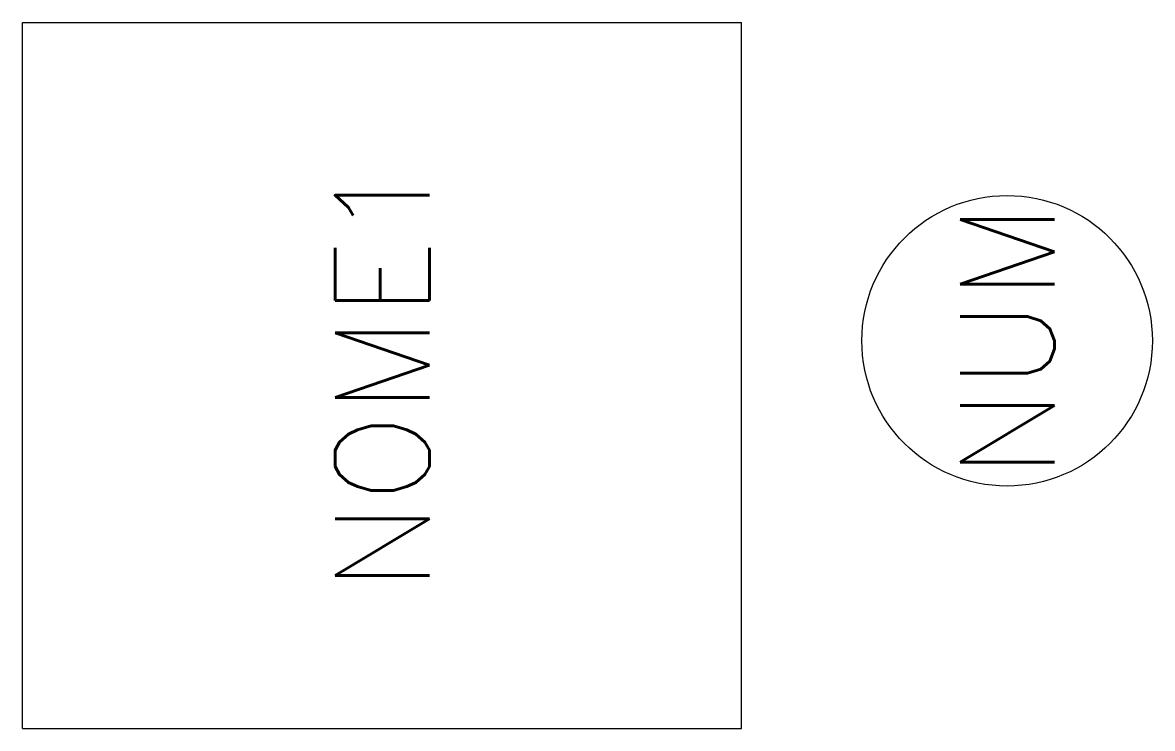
# Model space of a CAD drawing. Header units: millimetres. Extents: x 0 to 23.9, y 0 to 15.
import ezdxf
from ezdxf.enums import TextEntityAlignment as Align

# ---------------------------------------------------------------- set-up
doc = ezdxf.new("R2010")
doc.units = ezdxf.units.MM
doc.styles.add('Romans', font='romans.shx')

msp = doc.modelspace()

# ---------------------------------------------------------------- linework, layer by layer
at = {"color": 7, "ltscale": 10}
for p, q in [((0, 0), (0, 14.954)), ((0, 14.954), (15.231, 14.954)), ((0, 0), (15.231, 0))]:
    msp.add_line(p, q, dxfattribs=at)
msp.add_line((15.231, 0), (15.231, 14.954))
msp.add_circle((20.858, 8.213), 3.078)

# ---------------------------------------------------------------- texts
at = {"color": 7, "style": 'Romans', "flags": 4}
for tag, text, p in [('NOME1', 'NOME1', (7.62, 7.48)), ('NUM', 'NUM', (20.86, 8.21))]:
    msp.add_attdef(tag, text=text, height=2, rotation=90, dxfattribs=at).set_placement(p, align=Align.MIDDLE_CENTER)

doc.saveas('drawing.dxf')
